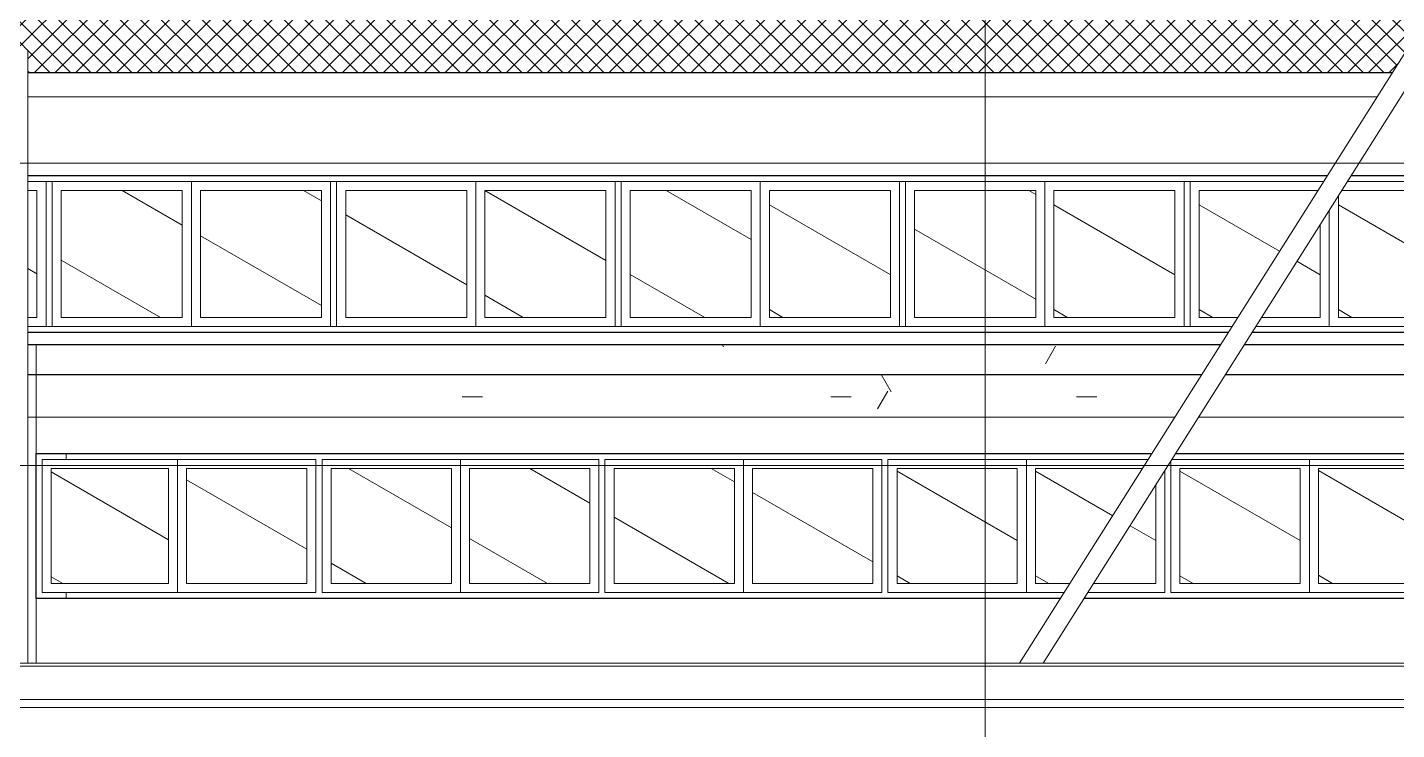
# Model space of a CAD drawing. Extents: x 692141 to 693595, y 1492301 to 1494225.
# Drawn here: x 692308.34 to 692319.66, y 1492380.53 to 1492386.34 of the extents above; entities that cross this region are included whole.
import ezdxf

# ---------------------------------------------------------------- set-up
doc = ezdxf.new("R2010")
doc.units = 0
doc.header["$MEASUREMENT"] = 0
doc.linetypes.add('Centre', pattern=[7937.5, 1587.5, -1190.625, 3968.75, -1190.625])
doc.linetypes.add('Grid Line', pattern=[5556.25, 3175, -793.75, 793.75, -793.75])
for name, color, linetype, lineweight in [('A-COLS', 52, 'Continuous', 5), ('A-FLOR', 192, 'Continuous', 5), ('A-FLOR-LEVL', 8, 'Grid Line', 5), ('A-GLAZ', 151, 'Continuous', 5), ('A-GLAZ-CWMG', 51, 'Continuous', 5), ('A-WALL-PATT', 111, 'Continuous', 5), ('S-BEAM', 12, 'Continuous', 5), ('S-GRID', 1, 'Continuous', 5)]:
    doc.layers.add(name, color=color, linetype=linetype, lineweight=lineweight)
doc.layers.add('A-WALL', color=2, linetype='Continuous')

# ---------------------------------------------------------------- blocks, each defined once
blk = doc.blocks.new('M_Curtain Wall-Awning - M_Curtain Wall-Awning-107019-500_ELEVATION 4')
at = {"layer": 'A-GLAZ'}
h = blk.add_hatch(dxfattribs=at)
h.set_pattern_fill('FP_56', color=256, style=0, pattern_type=2)
h.set_pattern_definition([(150, (60607.136, 6850), (-374.9999999999999, -649.519052838329), [])])
h.paths.add_polyline_path([(61104.63631121896, 6925.000000000934), (61104.63631121896, 7875.000000000926), (60109.63631128044, 7875.000000000926), (60109.63631128044, 6925.000000000934), (60850.66750977626, 6925.000000000934)], flags=0)
at = {"layer": 'A-GLAZ', "color": 7}
for p, q in [((60034.63631128058, 7938.606786749137), (60034.63631128058, 6850.000000000933)), ((61179.63631121912, 7950.000000000934), (60041.82814808561, 7950.000000000934)), ((61179.63631121912, 6850.000000000933), (61179.63631121912, 7950.000000000934)), ((60109.6363112806, 7875.000000000938), (60109.6363112806, 6925.00000000094)), ((61104.63631121914, 7875.000000000938), (60109.6363112806, 7875.000000000938)), ((60109.63631128059, 6925.000000000936), (60109.63631128059, 7875.000000000938)), ((60109.63631128059, 7875.000000000938), (61104.63631121914, 7875.000000000938)), ((61104.63631121914, 6925.00000000094), (61104.63631121914, 7875.000000000938)), ((61104.63631121914, 7875.000000000938), (61104.63631121914, 6925.000000000936)), ((60109.6363112806, 6925.00000000094), (61104.63631121914, 6925.00000000094)), ((61104.63631121914, 6925.000000000936), (60109.63631128059, 6925.000000000936)), ((60034.63631128058, 6850.000000000933), (61179.63631121912, 6850.000000000933))]:
    blk.add_line(p, q, dxfattribs=at)
blk = doc.blocks.new('M_Curtain Wall-Awning - M_Curtain Wall-Awning-V106-500_ELEVATION 4')
at = {"layer": 'A-GLAZ'}
h = blk.add_hatch(dxfattribs=at)
h.set_pattern_fill('FP_57', color=256, style=0, pattern_type=2)
h.set_pattern_definition([(150, (59412.136, 6850), (-374.9999999999999, -649.519052838329), [])])
h.paths.add_polyline_path([(58914.63631134194, 6925.000000000934), (59199.2368142634, 6925.000000000934), (59798.91355284232, 7875.000000000926), (58914.63631134194, 7875.000000000926), (58914.63631134194, 7236.459798903256)], flags=0)
h.paths.add_polyline_path([(59670.53323010476, 6925.000000000934), (59909.63631128047, 6925.000000000934), (59909.63631128047, 7740.583431230438), (59394.80850909231, 6925.000000000934), (59626.69971076691, 6925.000000000934)], flags=0)
at = {"layer": 'A-GLAZ', "color": 7}
for p, q in [((59846.25645325662, 7950.000000000934), (58839.63631134205, 7950.000000000934)), ((58839.63631134205, 7950.000000000934), (58839.63631134205, 6850.000000000933)), ((58914.63631134207, 7875.000000000938), (58914.63631134207, 6925.00000000094)), ((59798.91355284246, 7875.000000000938), (58914.63631134207, 7875.000000000938)), ((58914.63631134206, 6925.000000000936), (58914.63631134206, 7875.000000000938)), ((58914.63631134206, 7875.000000000938), (59798.91355284246, 7875.000000000938)), ((59984.63631128058, 6850.000000000933), (59984.63631128058, 7859.397444541662)), ((59909.63631128061, 6925.00000000094), (59909.63631128061, 7740.583431230381)), ((59909.63631128061, 7740.583431230387), (59909.63631128061, 6925.000000000936)), ((58914.63631134207, 6925.00000000094), (59199.2368142635, 6925.00000000094)), ((59199.23681426347, 6925.000000000936), (58914.63631134206, 6925.000000000936)), ((59394.80850909247, 6925.00000000094), (59909.63631128061, 6925.00000000094)), ((59909.63631128061, 6925.000000000936), (59394.80850909245, 6925.000000000936)), ((58839.63631134205, 6850.000000000933), (59151.89391384937, 6850.000000000933)), ((59347.46560867834, 6850.000000000933), (59984.63631128058, 6850.000000000933))]:
    blk.add_line(p, q, dxfattribs=at)
blk = doc.blocks.new('M_Curtain Wall-Awning - M_Curtain Wall-Awning-V107-500_ELEVATION 4')
at = {"layer": 'A-GLAZ'}
h = blk.add_hatch(dxfattribs=at)
h.set_pattern_fill('FP_58', color=256, style=0, pattern_type=2)
h.set_pattern_definition([(150, (58267.136, 6850), (-374.9999999999999, -649.519052838329), [])])
h.paths.add_polyline_path([(57769.6363114034, 6925.000000000934), (58764.63631134192, 6925.000000000934), (58764.63631134192, 7875.000000000926), (57769.6363114034, 7875.000000000926), (57769.6363114034, 7845.014075446704)], flags=0)
at = {"layer": 'A-GLAZ', "color": 7}
for p, q in [((58839.63631134206, 7950.000000000934), (57694.63631140353, 7950.000000000934)), ((57694.63631140353, 7950.000000000934), (57694.63631140353, 6850.000000000933)), ((58839.63631134206, 6850.000000000933), (58839.63631134206, 7950.000000000934)), ((57769.63631140354, 7875.000000000938), (57769.63631140354, 6925.00000000094)), ((58764.63631134208, 7875.000000000938), (57769.63631140354, 7875.000000000938)), ((57769.63631140353, 6925.000000000936), (57769.63631140353, 7875.000000000938)), ((57769.63631140353, 7875.000000000938), (58764.63631134208, 7875.000000000938)), ((58764.63631134208, 6925.00000000094), (58764.63631134208, 7875.000000000938)), ((58764.63631134208, 7875.000000000938), (58764.63631134208, 6925.000000000936)), ((57769.63631140354, 6925.00000000094), (58764.63631134208, 6925.00000000094)), ((58764.63631134208, 6925.000000000936), (57769.63631140353, 6925.000000000936)), ((57694.63631140353, 6850.000000000933), (58839.63631134206, 6850.000000000933))]:
    blk.add_line(p, q, dxfattribs=at)
blk = doc.blocks.new('M_Curtain Wall-Awning - M_Curtain Wall-Awning-105142-500_ELEVATION 4')
at = {"layer": 'A-GLAZ'}
h = blk.add_hatch(dxfattribs=at)
h.set_pattern_fill('FP_59', color=256, style=0, pattern_type=2)
h.set_pattern_definition([(150, (51259.636, 6850), (-374.9999999999999, -649.519052838329), [])])
h.paths.add_polyline_path([(51744.63631155824, 6925.000000000934), (51744.63631155831, 7875.000000000926), (50774.63631161975, 7875.000000000926), (50774.63631161975, 6925.000000000934), (51431.08224062134, 6925.000000000934)], flags=0)
at = {"layer": 'A-GLAZ', "color": 7}
for p, q in [((51819.63631155845, 7950.000000000934), (50699.63631161992, 7950.000000000934)), ((50699.63631161992, 7950.000000000934), (50699.63631161992, 6850.000000000933)), ((51819.63631155845, 6850.000000000933), (51819.63631155845, 7950.000000000934)), ((50774.63631161993, 7875.000000000938), (50774.63631161993, 6925.00000000094)), ((51744.63631155846, 7875.000000000938), (50774.63631161993, 7875.000000000938)), ((50774.63631161992, 6925.000000000936), (50774.63631161992, 7875.000000000938)), ((50774.63631161992, 7875.000000000938), (51744.63631155846, 7875.000000000938)), ((51744.63631155846, 6925.00000000094), (51744.63631155846, 7875.000000000938)), ((51744.63631155846, 7875.000000000938), (51744.63631155846, 6925.000000000936)), ((50774.63631161993, 6925.00000000094), (51744.63631155846, 6925.00000000094)), ((51744.63631155846, 6925.000000000936), (50774.63631161992, 6925.000000000936)), ((50699.63631161992, 6850.000000000933), (51819.63631155845, 6850.000000000933))]:
    blk.add_line(p, q, dxfattribs=at)
blk = doc.blocks.new('HAVI-DC_R19_AR_102_MEZZANINE FLOOR_rvt-2-500_ELEVATION 4')
at = {"layer": 'A-WALL', "color": 7}
for p, q in [((60288.12352378791, 8650), (50582.33631146247, 8650)), ((64513.83955889219, 8650), (60483.69521861689, 8650)), ((50649.63631146753, 6800.000000000934), (50649.63631146753, 8000.000000000934)), ((50649.63631146753, 8000.000000000934), (59877.81838686603, 8000.000000000934)), ((60073.390081695, 8000.000000000934), (62349.63631146245, 8000.000000000934)), ((59120.33198023997, 6800.000000000934), (50649.63631146753, 6800.000000000934)), ((62349.63631146245, 6800.000000000934), (59315.90367506893, 6800.000000000934))]:
    blk.add_line(p, q, dxfattribs=at)
at = {"lineweight": 5}
for name, p in [('M_Curtain Wall-Awning - M_Curtain Wall-Awning-105142-500_ELEVATION 4', (0, 0)), ('M_Curtain Wall-Awning - M_Curtain Wall-Awning-V107-500_ELEVATION 4', (-5874.999999692677, 0)), ('M_Curtain Wall-Awning - M_Curtain Wall-Awning-V107-500_ELEVATION 4', (-4679.999999754144, 0)), ('M_Curtain Wall-Awning - M_Curtain Wall-Awning-V107-500_ELEVATION 4', (-3534.999999815616, 0)), ('M_Curtain Wall-Awning - M_Curtain Wall-Awning-V107-500_ELEVATION 4', (-2339.999999877075, 0)), ('M_Curtain Wall-Awning - M_Curtain Wall-Awning-V107-500_ELEVATION 4', (-1194.999999938547, 0)), ('M_Curtain Wall-Awning - M_Curtain Wall-Awning-V107-500_ELEVATION 4', (0, 0)), ('M_Curtain Wall-Awning - M_Curtain Wall-Awning-V106-500_ELEVATION 4', (0, 0)), ('M_Curtain Wall-Awning - M_Curtain Wall-Awning-107019-500_ELEVATION 4', (0, 0)), ('M_Curtain Wall-Awning - M_Curtain Wall-Awning-105142-500_ELEVATION 4', (10479.9999997516, 0))]:
    blk.add_blockref(name, p, dxfattribs=at)
blk = doc.blocks.new('M_Curtain Wall-Awning - M_Curtain Wall-Awning-V145-500_ELEVATION 4')
at = {"layer": 'A-GLAZ'}
h = blk.add_hatch(dxfattribs=at)
h.set_pattern_fill('FP_103', color=256, style=0, pattern_type=2)
h.set_pattern_definition([(150, (61920.03, 9050), (-374.9999999999999, -649.519052838329), [])])
h.paths.add_polyline_path([(62420.68846371897, 9125), (62420.68846371897, 10174.99999999997), (61446.33419370402, 10174.99999999997), (61419.37251457115, 10132.28766262149), (61419.37251457115, 9125), (61897.28809523791, 9125)], flags=0)
at = {"layer": 'A-GLAZ', "color": 7}
for p, q in [((62495.68846371913, 10250), (61493.67709411833, 10250)), ((62495.68846371913, 9050), (62495.68846371913, 10250)), ((61419.37251457133, 10132.28766262145), (61419.37251457133, 9125.000000000007)), ((61419.37251457132, 9125.000000000002), (61419.37251457132, 10132.28766262145)), ((62420.68846371914, 10175), (61446.33419370423, 10175)), ((61446.33419370422, 10175), (62420.68846371914, 10175)), ((62420.68846371914, 9125.000000000007), (62420.68846371914, 10175)), ((62420.68846371914, 10175), (62420.68846371914, 9125.000000000002)), ((61344.37251457131, 10013.47364931016), (61344.37251457131, 9050)), ((61419.37251457133, 9125.000000000007), (62420.68846371914, 9125.000000000007)), ((62420.68846371914, 9125.000000000002), (61419.37251457132, 9125.000000000002)), ((61344.37251457131, 9050), (62495.68846371913, 9050))]:
    blk.add_line(p, q, dxfattribs=at)
blk = doc.blocks.new('M_Curtain Wall-Awning - M_Curtain Wall-Awning-V146-500_ELEVATION 4')
at = {"layer": 'A-GLAZ'}
h = blk.add_hatch(dxfattribs=at)
h.set_pattern_fill('FP_104', color=256, style=0, pattern_type=2)
h.set_pattern_definition([(150, (60768.715, 9050), (-374.9999999999999, -649.519052838329), [])])
h.paths.add_polyline_path([(61268.98204372956, 9125), (61269.37251457118, 9125.866064501253), (61269.37251457118, 9894.659635998927), (60783.53358790622, 9125), (60937.41222532872, 9125)], flags=0)
h.paths.add_polyline_path([(60327.35721704543, 9125), (60587.96189307726, 9125), (61250.76249887508, 10174.99999999997), (60268.05656542336, 10174.99999999997), (60268.05656542336, 9125)], flags=0)
at = {"layer": 'A-GLAZ', "color": 7}
for p, q in [((61298.10539928934, 10250), (60193.05656542351, 10250)), ((60193.05656542351, 10250), (60193.05656542351, 9050)), ((60268.05656542353, 10175), (60268.05656542353, 9125.000000000007)), ((61250.7624988752, 10175), (60268.05656542353, 10175)), ((60268.05656542352, 9125.000000000002), (60268.05656542352, 10175)), ((60268.05656542352, 10175), (61250.7624988752, 10175)), ((61344.37251457132, 9050), (61344.37251457132, 10013.4736493102)), ((61269.37251457134, 9125.000000000007), (61269.37251457134, 9894.659635998923)), ((61269.37251457134, 9894.659635998933), (61269.37251457134, 9125.000000000002)), ((60268.05656542353, 9125.000000000007), (60587.9618930774, 9125.000000000007)), ((60587.96189307738, 9125.000000000002), (60268.05656542352, 9125.000000000002)), ((60783.53358790639, 9125.000000000007), (61269.37251457134, 9125.000000000007)), ((61269.37251457134, 9125.000000000002), (60783.53358790636, 9125.000000000002)), ((60193.05656542351, 9050), (60540.61899266325, 9050)), ((60736.19068749223, 9050), (61344.37251457132, 9050))]:
    blk.add_line(p, q, dxfattribs=at)
blk = doc.blocks.new('M_Curtain Wall-Awning - M_Curtain Wall-Awning-V147-500_ELEVATION 4')
at = {"layer": 'A-GLAZ'}
h = blk.add_hatch(dxfattribs=at)
h.set_pattern_fill('FP_105', color=256, style=0, pattern_type=2)
h.set_pattern_definition([(150, (59567.399, 9050), (-374.9999999999999, -649.519052838329), [])])
h.paths.add_polyline_path([(60068.05656542337, 9125), (60068.05656542337, 10174.99999999997), (59066.74061627554, 10174.99999999997), (59066.74061627554, 9125), (59804.04692431461, 9125)], flags=0)
at = {"layer": 'A-GLAZ', "color": 7}
for p, q in [((60143.05656542351, 10250), (58991.74061627569, 10250)), ((58991.74061627569, 10250), (58991.74061627569, 9050)), ((60143.05656542351, 9050), (60143.05656542351, 10250)), ((59066.74061627571, 10175), (59066.74061627571, 9125.000000000007)), ((60068.05656542352, 10175), (59066.74061627571, 10175)), ((59066.7406162757, 9125.000000000002), (59066.7406162757, 10175)), ((59066.7406162757, 10175), (60068.05656542352, 10175)), ((60068.05656542352, 9125.000000000007), (60068.05656542352, 10175)), ((60068.05656542352, 10175), (60068.05656542352, 9125.000000000002)), ((59066.74061627571, 9125.000000000007), (60068.05656542352, 9125.000000000007)), ((60068.05656542352, 9125.000000000002), (59066.7406162757, 9125.000000000002)), ((58991.74061627569, 9050), (60143.05656542351, 9050))]:
    blk.add_line(p, q, dxfattribs=at)
blk = doc.blocks.new('M_Curtain Wall-Awning - M_Curtain Wall-Awning-V148-500_ELEVATION 4')
at = {"layer": 'A-GLAZ'}
h = blk.add_hatch(dxfattribs=at)
h.set_pattern_fill('FP_106', color=256, style=0, pattern_type=2)
h.set_pattern_definition([(150, (57214.767, 9050), (-374.9999999999999, -649.519052838329), [])])
h.paths.add_polyline_path([(57710.8057533913, 9125), (57715.42466712774, 9125), (57710.8057533913, 10174.99999999997), (56714.10871797992, 10174.99999999997), (56714.10871797992, 9125)], flags=0)
at = {"layer": 'A-GLAZ', "color": 7}
for p, q in [((57790.42466712788, 10250), (56639.10871798007, 10250)), ((56639.10871798007, 10250), (56639.10871798007, 9050)), ((57790.42466712788, 9050), (57790.42466712788, 10250)), ((56714.10871798009, 10175), (56714.10871798009, 9125.000000000007)), ((57710.80575339146, 10175), (56714.10871798009, 10175)), ((56714.10871798007, 9125.000000000002), (56714.10871798007, 10175)), ((56714.10871798007, 10175), (57715.4246671279, 10175)), ((57715.4246671279, 9125.000000000007), (57715.4246671279, 10175)), ((57715.4246671279, 10175), (57715.4246671279, 9125.000000000002)), ((56714.10871798009, 9125.000000000007), (57710.80575339146, 9125.000000000007)), ((57715.4246671279, 9125.000000000002), (56714.10871798007, 9125.000000000002)), ((56639.10871798007, 9050), (57790.42466712788, 9050))]:
    blk.add_line(p, q, dxfattribs=at)
blk = doc.blocks.new('M_Curtain Wall-Awning - M_Curtain Wall-Awning-V149-500_ELEVATION 4')
at = {"layer": 'A-GLAZ'}
h = blk.add_hatch(dxfattribs=at)
h.set_pattern_fill('FP_107', color=256, style=0, pattern_type=2)
h.set_pattern_definition([(150, (50169.371, 9050), (-374.9999999999999, -649.519052838329), [])])
h.paths.add_polyline_path([(50657.52897224083, 9125), (50657.52897224083, 10174.99999999997), (50582.33631146235, 10174.99999999997), (50582.33631146235, 9125)], flags=0)
h.paths.add_polyline_path([(49681.21302309303, 9125), (50416.93631146236, 9125), (50416.93631146236, 10174.99999999997), (49681.21302309303, 10174.99999999997), (49681.21302309303, 10101.31594914751)], flags=0)
at = {"layer": 'A-GLAZ', "color": 7}
for p, q in [((50417.89121009197, 10250), (49606.21302309318, 10250)), ((49606.21302309318, 10250), (49606.21302309318, 9050)), ((50732.52897224099, 10250), (50581.38141283302, 10250)), ((50732.52897224099, 9050), (50732.52897224099, 10250)), ((49681.21302309319, 10175), (49681.21302309319, 9125.000000000007)), ((50417.93112729953, 10175), (49681.21302309319, 10175)), ((49681.21302309318, 9125.000000000002), (49681.21302309318, 10175)), ((49681.21302309318, 10175), (50417.93112729953, 10175)), ((50657.528972241, 10175), (50581.34149562549, 10175)), ((50581.34149562549, 10175), (50657.528972241, 10175)), ((50657.528972241, 9125.000000000007), (50657.528972241, 10175)), ((50657.528972241, 10175), (50657.528972241, 9125.000000000002)), ((49681.21302309319, 9125.000000000007), (50416.93631146249, 9125.000000000007)), ((50416.93631146249, 9125.000000000002), (49681.21302309318, 9125.000000000002)), ((50582.33631146248, 9125.000000000007), (50657.528972241, 9125.000000000007)), ((50657.528972241, 9125.000000000002), (50582.33631146248, 9125.000000000002)), ((49606.21302309318, 9050), (50416.93631146248, 9050)), ((50582.33631146247, 9050), (50732.52897224099, 9050))]:
    blk.add_line(p, q, dxfattribs=at)
blk = doc.blocks.new('Rectangular Mullion - 50 x 200mm-122651-500_ELEVATION 4')
at = {"layer": 'A-GLAZ-CWMG', "color": 7}
for p, q in [((62520.68846371913, 10250), (61493.67709411832, 10250)), ((62520.68846371913, 10300), (61525.23902772776, 10300))]:
    blk.add_line(p, q, dxfattribs=at)
blk = doc.blocks.new('Rectangular Mullion - 50 x 200mm-V150-500_ELEVATION 4')
at = {"layer": 'A-GLAZ-CWMG', "color": 7}
for p, q in [((61329.66733289876, 10300), (60168.0565654235, 10300)), ((61298.10539928935, 10250), (60168.0565654235, 10250))]:
    blk.add_line(p, q, dxfattribs=at)
blk = doc.blocks.new('Rectangular Mullion - 50 x 200mm-V151-500_ELEVATION 4')
at = {"layer": 'A-GLAZ-CWMG', "color": 7}
for p, q in [((60168.05656542351, 10300), (58991.7406162757, 10300)), ((60168.05656542351, 10250), (58991.7406162757, 10250))]:
    blk.add_line(p, q, dxfattribs=at)
blk = doc.blocks.new('Rectangular Mullion - 50 x 200mm-V152-500_ELEVATION 4')
at = {"layer": 'A-GLAZ-CWMG', "color": 7}
for p, q in [((58991.7406162757, 10300), (57815.42466712788, 10300)), ((58991.7406162757, 10250), (57815.42466712788, 10250))]:
    blk.add_line(p, q, dxfattribs=at)
blk = doc.blocks.new('Rectangular Mullion - 50 x 200mm-V153-500_ELEVATION 4')
at = {"layer": 'A-GLAZ-CWMG', "color": 7}
for p, q in [((50417.86459862031, 10300), (49581.21302309318, 10300)), ((50417.89121009201, 10250), (49581.21302309318, 10250)), ((50757.52897224099, 10250), (50581.38141283306, 10250)), ((50757.52897224099, 10300), (50581.40802430475, 10300))]:
    blk.add_line(p, q, dxfattribs=at)
blk = doc.blocks.new('Rectangular Mullion - 50 x 200mm-122652-500_ELEVATION 4')
at = {"layer": 'A-GLAZ-CWMG', "color": 7}
for p, q in [((61344.37251457132, 9050), (62520.68846371913, 9050)), ((61344.37251457132, 9000), (62520.68846371913, 9000))]:
    blk.add_line(p, q, dxfattribs=at)
blk = doc.blocks.new('Rectangular Mullion - 50 x 200mm-V154-500_ELEVATION 4')
at = {"layer": 'A-GLAZ-CWMG', "color": 7}
for p, q in [((60168.0565654235, 9050), (60540.61899266328, 9050)), ((60168.0565654235, 9000), (60509.05705905386, 9000)), ((60704.62875388285, 9000), (61344.37251457132, 9000)), ((60736.19068749226, 9050), (61344.37251457132, 9050))]:
    blk.add_line(p, q, dxfattribs=at)
blk = doc.blocks.new('Rectangular Mullion - 50 x 200mm-V155-500_ELEVATION 4')
at = {"layer": 'A-GLAZ-CWMG', "color": 7}
for p, q in [((57815.42466712788, 9050), (58991.7406162757, 9050)), ((57815.42466712788, 9000), (58991.7406162757, 9000))]:
    blk.add_line(p, q, dxfattribs=at)
blk = doc.blocks.new('Rectangular Mullion - 50 x 200mm-V156-500_ELEVATION 4')
at = {"layer": 'A-GLAZ-CWMG', "color": 7}
for p, q in [((49581.21302309318, 9050), (50416.9363114625, 9050)), ((49581.21302309318, 9000), (50416.9363114625, 9000)), ((50582.33631146249, 9050), (50757.52897224099, 9050)), ((50582.33631146249, 9000), (50757.52897224099, 9000))]:
    blk.add_line(p, q, dxfattribs=at)
blk = doc.blocks.new('HAVI-DC_R19_AR_103_LEVEL 2 FLOOR_rvt-2-500_ELEVATION 4')
at = {"layer": 'A-FLOR', "color": 7}
for p, q in [((50582.33631146247, 8900), (60445.93319183501, 8900)), ((60641.50488666399, 8900), (64357.7677362659, 8900)), ((60288.12352378791, 8650), (50582.33631146247, 8650)), ((64513.83955889219, 8650), (60483.69521861689, 8650))]:
    blk.add_line(p, q, dxfattribs=at)
at = {"layer": 'A-WALL', "color": 7}
for p, q in [((50581.40802430471, 10300), (61329.66733289877, 10300)), ((61525.23902772776, 10300), (63474.03359520438, 10300)), ((60509.05705905386, 9000), (50582.33631146247, 9000)), ((64294.64386904722, 9000), (60704.62875388284, 9000)), ((50582.33631146247, 8899.99999999991), (60445.93319183494, 8899.99999999991)), ((60641.50488666395, 8899.99999999991), (64357.76773626595, 8899.99999999991))]:
    blk.add_line(p, q, dxfattribs=at)
at = {"lineweight": 5}
for name, p in [('Rectangular Mullion - 50 x 200mm-V153-500_ELEVATION 4', (0, 0)), ('M_Curtain Wall-Awning - M_Curtain Wall-Awning-V149-500_ELEVATION 4', (0, 0)), ('Rectangular Mullion - 50 x 200mm-V152-500_ELEVATION 4', (-7057.89569488656, 0)), ('M_Curtain Wall-Awning - M_Curtain Wall-Awning-V147-500_ELEVATION 4', (-8209.211644034696, 0)), ('Rectangular Mullion - 50 x 200mm-V151-500_ELEVATION 4', (-7057.895694886889, 0)), ('M_Curtain Wall-Awning - M_Curtain Wall-Awning-V147-500_ELEVATION 4', (-7057.895694886876, 0)), ('Rectangular Mullion - 50 x 200mm-V152-500_ELEVATION 4', (-4705.263796591261, 0)), ('M_Curtain Wall-Awning - M_Curtain Wall-Awning-V147-500_ELEVATION 4', (-5856.579745739067, 0)), ('Rectangular Mullion - 50 x 200mm-V151-500_ELEVATION 4', (-4705.263796591259, 0)), ('M_Curtain Wall-Awning - M_Curtain Wall-Awning-V147-500_ELEVATION 4', (-4705.263796591246, 0)), ('Rectangular Mullion - 50 x 200mm-V152-500_ELEVATION 4', (-2352.631898295631, 0)), ('M_Curtain Wall-Awning - M_Curtain Wall-Awning-V147-500_ELEVATION 4', (-3503.947847443437, 0)), ('Rectangular Mullion - 50 x 200mm-V151-500_ELEVATION 4', (-2352.631898295629, 0)), ('M_Curtain Wall-Awning - M_Curtain Wall-Awning-V148-500_ELEVATION 4', (0, 0)), ('Rectangular Mullion - 50 x 200mm-V152-500_ELEVATION 4', (0, 0)), ('M_Curtain Wall-Awning - M_Curtain Wall-Awning-V147-500_ELEVATION 4', (-1151.315949147807, 0)), ('Rectangular Mullion - 50 x 200mm-V151-500_ELEVATION 4', (0, 0)), ('M_Curtain Wall-Awning - M_Curtain Wall-Awning-V147-500_ELEVATION 4', (0, 0)), ('Rectangular Mullion - 50 x 200mm-V150-500_ELEVATION 4', (0, 0)), ('M_Curtain Wall-Awning - M_Curtain Wall-Awning-V146-500_ELEVATION 4', (0, 0)), ('M_Curtain Wall-Awning - M_Curtain Wall-Awning-V145-500_ELEVATION 4', (0, 0)), ('Rectangular Mullion - 50 x 200mm-122651-500_ELEVATION 4', (0, 0)), ('Rectangular Mullion - 50 x 200mm-V156-500_ELEVATION 4', (0, 0)), ('Rectangular Mullion - 50 x 200mm-V155-500_ELEVATION 4', (-7057.89569488656, 0)), ('Rectangular Mullion - 50 x 200mm-122652-500_ELEVATION 4', (-9410.527593182182, 0)), ('Rectangular Mullion - 50 x 200mm-V155-500_ELEVATION 4', (-4705.263796591261, 0)), ('Rectangular Mullion - 50 x 200mm-122652-500_ELEVATION 4', (-7057.895694886552, 0)), ('Rectangular Mullion - 50 x 200mm-V155-500_ELEVATION 4', (-2352.631898295631, 0)), ('Rectangular Mullion - 50 x 200mm-122652-500_ELEVATION 4', (-4705.263796590922, 0)), ('Rectangular Mullion - 50 x 200mm-V155-500_ELEVATION 4', (0, 0)), ('Rectangular Mullion - 50 x 200mm-122652-500_ELEVATION 4', (-2352.6318982953, 0)), ('Rectangular Mullion - 50 x 200mm-V154-500_ELEVATION 4', (0, 0)), ('Rectangular Mullion - 50 x 200mm-122652-500_ELEVATION 4', (0, 0))]:
    blk.add_blockref(name, p, dxfattribs=at)
blk = doc.blocks.new('HAVI-DC_R19_AR_120_STRUCTURE_rvt-2-500_ELEVATION 4')
at = {"layer": 'S-BEAM'}
h = blk.add_hatch(dxfattribs=at)
h.set_pattern_fill('FP_109', color=256, style=0, pattern_type=2)
h.set_pattern_definition([(0, (212730.054, 1200), (4064, 1016), [167.64, -2880.36, 167.64, -2880.36, -16256]), (0, (212730.054, 1200), (4064, 1016), [-6096, 167.64, -5928.36, 167.64, -2880.36, -7112]), (0, (212730.054, 1200), (4064, 1016), [-15240, 167.64, -1864.36, 167.64, -4912.36]), (120, (214254.054, 1708), (-2911.881810244989, 3011.527240979959), [167.64, -2880.36, 167.64, -2880.36, -16256]), (120, (214254.054, 1708), (-2911.881810244989, 3011.527240979959), [-6095.999999999999, 167.64, -5928.359999999999, 167.64, -2880.36, -7111.999999999999]), (120, (214254.054, 1708), (-2911.881810244989, 3011.527240979959), [-15240, 167.64, -1864.36, 167.64, -4912.359999999999]), (240, (214762.054, 3740), (-1152.118189755009, -4027.527240979959), [167.64, -2880.36, 167.64, -2880.36, -16256]), (240, (214762.054, 3740), (-1152.118189755009, -4027.527240979959), [-6096, 167.64, -5928.36, 167.64, -2880.36, -7112]), (240, (214762.054, 3740), (-1152.118189755009, -4027.527240979959), [-15240, 167.64, -1864.36, 167.64, -4912.36])])
h.paths.add_polyline_path([(59649.56025583679, 8299.999999999984), (60067.18998852181, 8299.999999999984), (60445.93319183488, 8900.000000000022), (50582.33631146234, 8900.000000000022), (50582.33631146234, 8299.999999999984), (59520.2334240425, 8299.999999999984)], flags=0)
h.paths.add_polyline_path([(66099.63631146718, 8299.999999999984), (66099.63631146718, 8900.000000000022), (64553.33943109457, 8900.000000000022), (64932.08263440667, 8299.999999999984), (66083.77043708453, 8299.999999999984)], flags=0)
h.paths.add_polyline_path([(42899.6363114671, 8299.999999999984), (50416.93631146233, 8299.999999999984), (50416.93631146233, 8900.000000000022), (42899.6363114671, 8900.000000000022), (42899.6363114671, 8893.673849618533)], flags=0)
h.paths.add_polyline_path([(64631.31600888485, 8299.999999999984), (64736.51093957786, 8299.999999999984), (64357.76773626576, 8900.000000000022), (60641.50488666382, 8900.000000000022), (60262.76168335074, 8299.999999999984), (64513.83955889204, 8299.999999999984)], flags=0)
at = {"layer": 'S-BEAM', "color": 7}
for p, q in [((50582.33631146247, 8899.999999999998), (60445.93319183501, 8899.999999999998)), ((60641.50488666399, 8899.999999999998), (64357.76773626589, 8899.999999999998)), ((60067.18998852195, 8299.999999999998), (50582.33631146247, 8299.999999999998)), ((64736.51093957802, 8299.999999999998), (60262.76168335094, 8299.999999999998))]:
    blk.add_line(p, q, dxfattribs=at)
blk = doc.blocks.new('M_Rectangular Column - 200 x 300mm-1141244-500_ELEVATION 4')
at = {"layer": 'A-COLS'}
for p, q in [((50349.63631146752, 8900.000000000002), (50416.9363114625, 8900.000000000002)), ((50349.63631146752, 8900.000000000002), (50349.63631146752, 6266.47714666522)), ((50582.33631146249, 8900.000000000002), (50649.63631146752, 8900.000000000002)), ((50649.63631146752, 6266.47714666522), (50649.63631146752, 8900.000000000002))]:
    blk.add_line(p, q, dxfattribs=at)
blk = doc.blocks.new('Walls 2 - Walls 2-316770-500_ELEVATION 4')
at = {"layer": 'A-WALL-PATT'}
h = blk.add_hatch(dxfattribs=at)
h.set_pattern_fill('FP_50', color=49, style=0, pattern_type=2)
h.set_pattern_definition([(45, (266899.66, 0), (-84.8528137423857, 84.8528137423857), []), (135, (266899.66, 0), (-84.8528137423857, -84.85281374238569), [])])
h.paths.add_polyline_path([(165725.033616764, 9099.999999999663), (159938.7526985987, 9422.33144578243), (160166.8933036091, 9099.999999999663), (164466.1054704802, 9099.999999999663)], flags=0)
h.paths.add_polyline_path([(109518.5247337433, 9099.999999999663), (111964.2575772016, 9099.999999999663), (110500.3483715241, 11168.30331996044), (109035.9069201185, 9099.999999999663), (109439.2276390238, 9099.999999999663)], flags=0)
h.paths.add_polyline_path([(99575.62917185752, 9099.999999999663), (108833.2465033203, 9099.999999999663), (110431.2569855498, 11347.14811610698), (110451.3893613049, 11360.12131372091), (110491.6162692514, 11378.03770539385), (110535.4815488925, 11369.04402118268), (110573.4719991573, 11343.44292353153), (110613.2310564947, 11295.11208163809), (112166.893303609, 9099.999999999663), (122416.9363114623, 9099.999999999663), (122422.0920828179, 11304.83352235996), (122434.280801053, 11333.57159757265), (122465.2814898869, 11364.3526064163), (122487.866874337, 11372.89807580033), (122511.4057485874, 11372.89807580037), (122533.9911330375, 11364.35260641644), (122553.7932941595, 11347.93515054572), (122569.2079786273, 11324.9028557513), (122578.9863803801, 11296.52298055726), (122582.3363114623, 11269.05679897658), (122582.3363114623, 9099.999999999663), (132833.2465033204, 9099.999999999663), (134081.3427552906, 10862.74826084876), (49899.63631146726, 15552.18721658816), (49899.63631146726, 14546.68701532904), (32099.64734712276, 14546.68701532904), (32099.64734712276, 12231.99238689879), (32479.64734712274, 12231.99238689879), (32479.64734712274, 12057.47501844791), (42369.6363114671, 12057.47501844791), (42369.6363114671, 12231.99238689883), (42929.63631146718, 12231.99238689883), (42929.63631146718, 11150.00000000003), (50416.93631146233, 11150.00000000003), (50422.09208281825, 11304.83352236068), (50434.28080105393, 11333.57159757383), (50465.281489887, 11364.3526064163), (50487.86687433705, 11372.89807580044), (50511.40574858748, 11372.8980758004), (50533.99113303752, 11364.35260641637), (50553.79329415954, 11347.93515054572), (50569.2079786274, 11324.90285575126), (50578.98638038018, 11296.52298055719), (50582.33631146234, 11239.82652702776), (50582.33631146234, 11150.00000000003), (61866.22020425883, 11150.00000000003), (61966.94550729638, 11301.06777850591), (61997.14501371959, 11322.75017457541), (62029.28265719483, 11332.99879199162), (62059.48216361817, 11330.57749624065), (62084.10102681731, 11315.77833132467), (62100.16984855504, 11290.38629494489), (62105.750491779, 11257.4640414353), (62095.71540026084, 11211.10251214242), (62068.16693325013, 11150.00000000003), (62937.48072384544, 11150.00000000003), (62899.10277437821, 11220.98248044986), (62893.52213115423, 11257.46404143513), (62899.10277437823, 11290.38629494489), (62915.17159611599, 11315.77833132481), (62943.90868069955, 11330.90768150253), (62969.98996573844, 11332.99879199159), (63002.12760921371, 11322.75017457537), (63032.32711563678, 11301.06777850595), (63074.06582815055, 11243.44578068922), (63133.05241867427, 11150.00000000003), (66099.63631146724, 11150.00000000003), (66099.6363114672, 12600.00000000005), (74899.63631066507, 12600.00000000005), (74899.6363106651, 9099.999999999663), (84572.18092627234, 9099.999999999663), (85969.561560856, 11302.94603136955), (85997.14501371968, 11322.75017457551), (86029.28265719484, 11332.99879199166), (86059.48216361826, 11330.57749624072), (86084.1010268173, 11315.77833132485), (86100.16984855503, 11290.38629494499), (86105.75049177906, 11257.46404143523), (86095.71540026092, 11211.10251214239), (86077.27075843433, 11174.52140533927), (84767.75262110129, 9099.999999999663), (88231.52000182866, 9099.999999999663), (86899.10277437826, 11220.98248044968), (86893.52213115424, 11257.4640414353), (86899.10277437823, 11290.38629494499), (86915.17159611596, 11315.77833132485), (86939.79045931506, 11330.57749624076), (86969.98996573802, 11332.99879199173), (87016.18214631766, 11312.65941230302), (87032.32711563677, 11301.06777850605), (87074.06582815057, 11243.44578068926), (88427.09169665749, 9099.999999999663), (98416.93631146228, 9099.999999999663), (98422.09208281749, 11304.83352235881), (98434.28080105287, 11333.57159757241), (98465.28148988695, 11364.35260641633), (98487.866874337, 11372.8980758004), (98511.40574858742, 11372.89807580044), (98533.99113303746, 11364.35260641637), (98553.79329415949, 11347.93515054568), (98569.20797862735, 11324.90285575123), (98578.98638038014, 11296.52298055723), (98582.33631146229, 11269.0567989764), (98582.33631146229, 9099.999999999663), (99453.05272110083, 9099.999999999663)], flags=0)
h.paths.add_polyline_path([(159964.2575772017, 9099.999999999663), (159727.7995432287, 9434.082834372779), (157365.6204265807, 9565.670743884175), (157035.9069201187, 9099.999999999663), (159756.3128359027, 9099.999999999663)], flags=0)
h.paths.add_polyline_path([(156833.2465033204, 9099.999999999663), (157170.6500664448, 9576.531792449972), (146582.3363114622, 10166.36601054505), (146582.3363114622, 9099.999999999663), (156616.4510795178, 9099.999999999663)], flags=0)
h.paths.add_polyline_path([(145637.1689076169, 9099.999999999663), (146416.9363114623, 9099.999999999663), (146416.9363114623, 10175.57980812701), (134953.6436132292, 10814.15573644956), (136166.893303609, 9099.999999999663), (145626.9349321704, 9099.999999999663)], flags=0)
h.paths.add_polyline_path([(135732.8838347653, 9099.999999999663), (135964.2575772016, 9099.999999999663), (134742.6904578592, 10825.90712503998), (134276.3131154265, 10851.88721228307), (133035.9069201186, 9099.999999999663), (135684.0393702846, 9099.999999999663)], flags=0)
at = {"layer": 'A-WALL', "color": 7}
blk.add_line((50581.86041932355, 11150), (61867.00009904821, 11150), dxfattribs=at)
blk = doc.blocks.new('Pipes - PIP165_6___x11_11-2213011-500_ELEVATION 4')
at = {"layer": 'S-BEAM', "color": 90, "lineweight": 9}
for p, q in [((61976.86592385019, 11325.30307052959), (58783.53936483783, 6266.47714666521)), ((58979.13577542712, 6266.477146665209), (62116.7312716732, 11237.01465408462))]:
    blk.add_line(p, q, dxfattribs=at)

msp = doc.modelspace()

# ---------------------------------------------------------------- linework, layer by layer
at = {"layer": 'A-FLOR-LEVL', "linetype": 'Centre'}
for p, q in [((692278.3000830481, 1492385.213383747), (692547.7862502306, 1492385.213383747)), ((692278.3000830481, 1492382.713383747), (692547.7862502306, 1492382.713383747))]:
    msp.add_line(p, q, dxfattribs=at)
at = {"layer": 'A-WALL-PATT', "color": 8}
for p, q in [((692308.3407527348, 1492381.079860893), (692308.3407527348, 1492386.141226093)), ((692308.3402768427, 1492385.963383746), (692319.6254165224, 1492385.963383746)), ((692319.4993383478, 1492385.763383746), (692308.3401703967, 1492385.763383746)), ((692308.6580527348, 1492382.763383747), (692308.6580527348, 1492382.813383746)), ((692308.6580527348, 1492382.763383747), (692308.6580527348, 1492382.813383746)), ((692308.6580527348, 1492381.613383746), (692308.6580527348, 1492381.663383747)), ((692308.6580527348, 1492381.613383746), (692308.6580527348, 1492381.663383747)), ((692328.7580527348, 1492381.055860893), (692300.6580527348, 1492381.055860893)), ((692300.7580527348, 1492381.079860893), (692328.7580527348, 1492381.079860893)), ((692328.7580527348, 1492381.078383747), (692300.7580527348, 1492381.078383747)), ((692328.7080527348, 1492380.778383747), (692300.6580527348, 1492380.778383747)), ((692328.7580527348, 1492380.778383747), (692300.6580527348, 1492380.778383747)), ((692328.7580527348, 1492380.713383747), (692300.6580527348, 1492380.713383747)), ((692328.7080527348, 1492380.713383747), (692300.6580527348, 1492380.713383747))]:
    msp.add_line(p, q, dxfattribs=at)
at = {"layer": 'S-GRID', "linetype": 'Grid Line'}
msp.add_line((692316.2580527348, 1492366.092463748), (692316.2580527348, 1492428.913383747), dxfattribs=at)

# ---------------------------------------------------------------- block references
at = {"layer": 'A-WALL-PATT', "color": 8, "xscale": 0.001, "yscale": 0.001, "zscale": 0.001}
for name in ['Walls 2 - Walls 2-316770-500_ELEVATION 4', 'Pipes - PIP165_6___x11_11-2213011-500_ELEVATION 4', 'HAVI-DC_R19_AR_103_LEVEL 2 FLOOR_rvt-2-500_ELEVATION 4', 'HAVI-DC_R19_AR_120_STRUCTURE_rvt-2-500_ELEVATION 4', 'M_Rectangular Column - 200 x 300mm-1141244-500_ELEVATION 4', 'HAVI-DC_R19_AR_102_MEZZANINE FLOOR_rvt-2-500_ELEVATION 4']:
    msp.add_blockref(name, (692257.7584164233, 1492374.813383746), dxfattribs=at)

doc.saveas('drawing.dxf')
